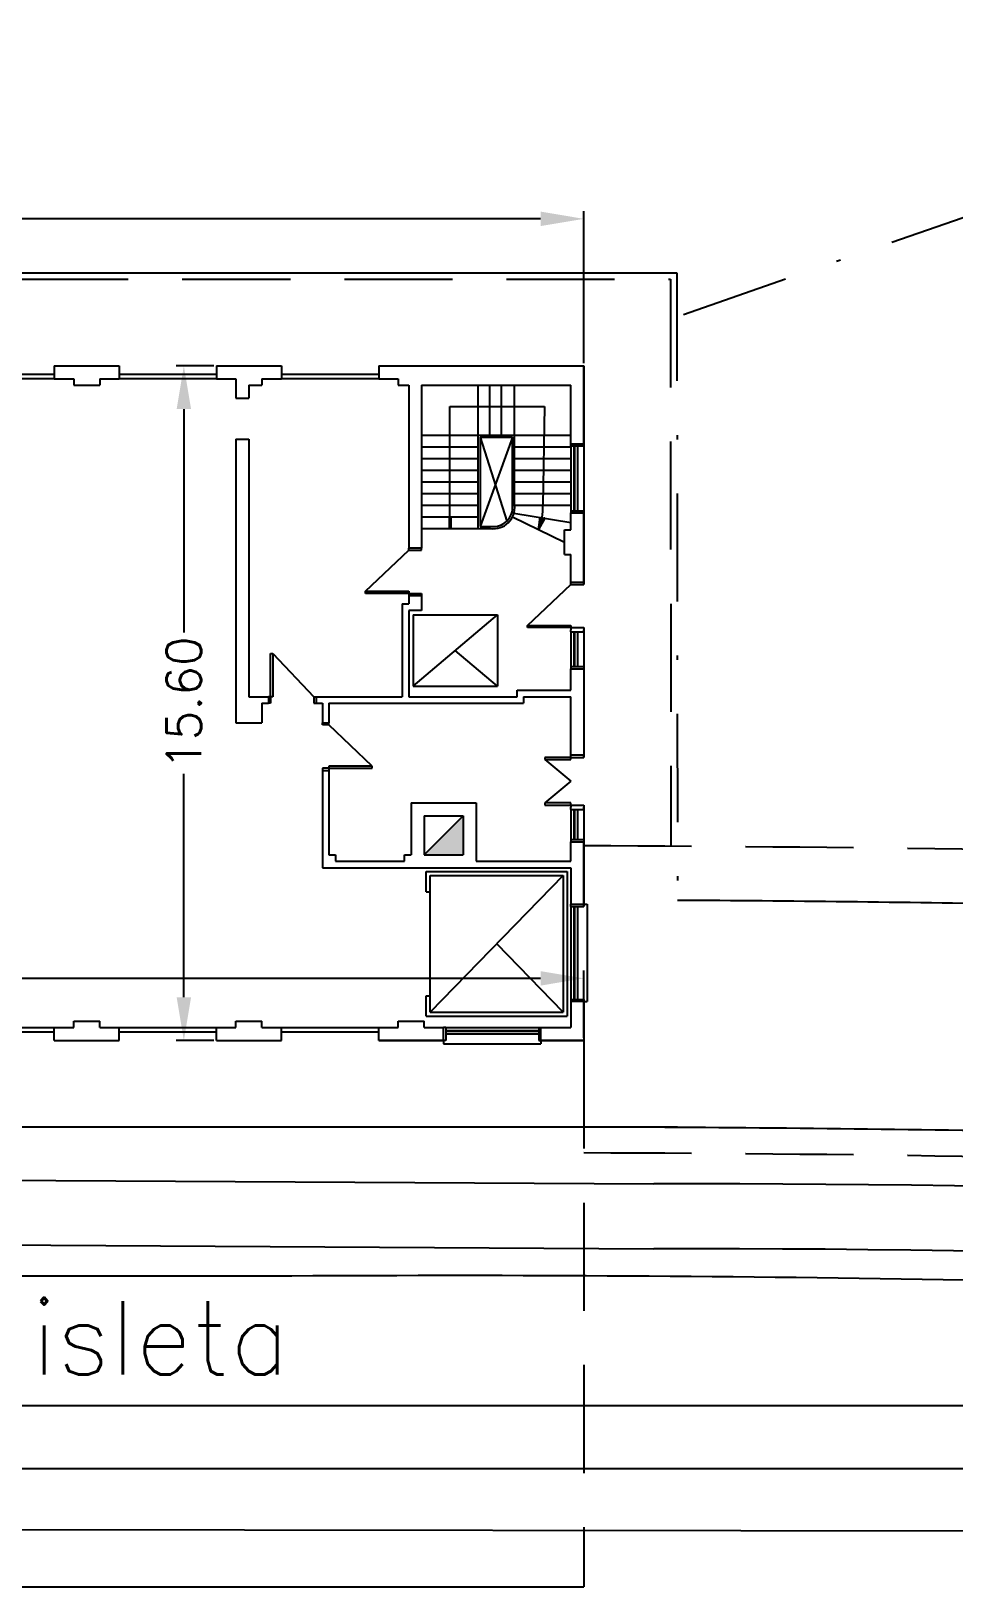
# Model space of a CAD drawing. Header units: metres. Extents: x -2640 to -492, y 2614 to 2999.
# Drawn here: x -2053.71 to -2032.36, y 2838.57 to 2874.54 of the extents above; entities that cross this region are included whole.
import ezdxf

# ---------------------------------------------------------------- set-up
doc = ezdxf.new("R2010")
doc.units = ezdxf.units.M
doc.header["$LTSCALE"] = 10
doc.header["$MEASUREMENT"] = 0
doc.linetypes.add('DASHDOT2', pattern=[0.5, 0.25, -0.125, 0, -0.125])
doc.linetypes.add('HIDDEN', pattern=[0.375, 0.25, -0.125])
doc.layers.get('0').update_dxf_attribs({"linetype": 'CONTINUOUS'})
doc.layers.get('DEFPOINTS').update_dxf_attribs({"linetype": 'CONTINUOUS'})
for name, color, linetype in [('CALLES', 2, 'CONTINUOUS'), ('CARPINTERIA', 2, 'CONTINUOUS'), ('COTAS', 2, 'CONTINUOUS'), ('EDIFICIOS', 4, 'CONTINUOUS'), ('LIMITE', 2, 'DASHDOT2'), ('LINEA_02', 2, 'CONTINUOUS'), ('PROYEC', 2, 'HIDDEN'), ('TEXT-03', 3, 'CONTINUOUS'), ('VIAS', 1, 'CONTINUOUS')]:
    doc.layers.add(name, color=color, linetype=linetype)
doc.styles.add('ROMANS', font='romans.shx')
doc.dimstyles.new('CHICAS', dxfattribs={"dimtxt": 0.8, "dimasz": 1, "dimexe": 0.18, "dimexo": 0.0625, "dimgap": 0.09, "dimtad": 0, "dimzin": 0, "dimdsep": 46, "dimtxsty": 'ROMANS', "dimcen": 0.09, "dimclrd": 1, "dimclre": 1, "dimclrt": 7, "dimadec": 0, "dimazin": 0, "dimtfac": 1, "dimtmove": 2, "dimatfit": 3, "dimfxl": 0, "dimtolj": 1, "dimtzin": 0, "dimarcsym": 0})

# ---------------------------------------------------------------- blocks, each defined once
blk = doc.blocks.new('*D475')
at = {"layer": 'COTAS', "color": 1, "lineweight": -2}
for p, q in [((-2049.484, 2866.8), (-2050.357, 2866.8)), ((-2050.177, 2865.8), (-2050.177, 2860.633)), ((-2050.177, 2852.2), (-2050.177, 2857.368)), ((-2049.484, 2851.2), (-2050.357, 2851.2))]:
    blk.add_line(p, q, dxfattribs=at)
at = {"layer": 'COTAS', "color": 1}
for points in [[(-2050.343, 2865.8), (-2050.01, 2865.8), (-2050.177, 2866.8)], [(-2050.343, 2852.2), (-2050.01, 2852.2), (-2050.177, 2851.2)]]:
    blk.add_solid(points, dxfattribs=at)
at = {"layer": 'DEFPOINTS', "color": 0}
for p in [(-2050.177, 2866.8), (-2049.422, 2866.8), (-2049.422, 2851.2)]:
    blk.add_point(p, dxfattribs=at)
at = {"layer": 'COTAS', "color": 7, "insert": (-2050.177, 2859), "char_height": 0.8, "attachment_point": 5, "rotation": 90, "style": 'ROMANS'}
blk.add_mtext('\\A1;15.60', dxfattribs=at)
blk = doc.blocks.new('*D481')
at = {"layer": 'COTAS', "color": 1, "lineweight": -2}
for p, q in [((-2085.963, 2851.263), (-2085.963, 2852.817)), ((-2084.963, 2852.637), (-2065.152, 2852.637)), ((-2041.923, 2852.637), (-2061.734, 2852.637)), ((-2040.923, 2851.263), (-2040.923, 2852.817))]:
    blk.add_line(p, q, dxfattribs=at)
at = {"layer": 'COTAS', "color": 1}
for points in [[(-2084.963, 2852.804), (-2084.963, 2852.47), (-2085.963, 2852.637)], [(-2041.923, 2852.804), (-2041.923, 2852.47), (-2040.923, 2852.637)]]:
    blk.add_solid(points, dxfattribs=at)
at = {"layer": 'DEFPOINTS', "color": 0}
for p in [(-2085.963, 2852.637), (-2085.963, 2851.2), (-2040.923, 2851.2)]:
    blk.add_point(p, dxfattribs=at)
at = {"layer": 'COTAS', "color": 7, "insert": (-2063.443, 2852.637), "char_height": 0.8, "attachment_point": 5, "style": 'ROMANS'}
blk.add_mtext('\\A1;45.04', dxfattribs=at)
blk = doc.blocks.new('*D482')
at = {"layer": 'COTAS', "color": 1, "lineweight": -2}
for p, q in [((-2085.963, 2866.863), (-2085.963, 2870.378)), ((-2084.963, 2870.198), (-2065.152, 2870.198)), ((-2041.923, 2870.198), (-2061.734, 2870.198)), ((-2040.923, 2866.863), (-2040.923, 2870.378))]:
    blk.add_line(p, q, dxfattribs=at)
at = {"layer": 'COTAS', "color": 1}
for points in [[(-2084.963, 2870.365), (-2084.963, 2870.031), (-2085.963, 2870.198)], [(-2041.923, 2870.365), (-2041.923, 2870.031), (-2040.923, 2870.198)]]:
    blk.add_solid(points, dxfattribs=at)
at = {"layer": 'DEFPOINTS', "color": 0}
for p in [(-2040.923, 2870.198), (-2085.963, 2866.8), (-2040.923, 2866.8)]:
    blk.add_point(p, dxfattribs=at)
at = {"layer": 'COTAS', "color": 7, "insert": (-2063.443, 2870.198), "char_height": 0.8, "attachment_point": 5, "style": 'ROMANS'}
blk.add_mtext('\\A1;45.04', dxfattribs=at)
blk = doc.blocks.new('*X1')
at = {"color": 0}
for p, q in [((43.925, 13.261), (43.973, 13.31)), ((43.927, 13.275), (43.977, 13.326)), ((43.929, 13.29), (43.981, 13.342)), ((43.93, 13.304), (43.984, 13.358)), ((43.962, 13.269), (43.93, 13.301)), ((43.965, 13.279), (43.931, 13.312)), ((43.932, 13.318), (43.987, 13.373)), ((43.968, 13.288), (43.933, 13.323)), ((43.934, 13.332), (43.99, 13.388)), ((43.97, 13.298), (43.934, 13.334)), ((43.936, 13.346), (43.98, 13.391)), ((43.973, 13.308), (43.936, 13.345)), ((43.975, 13.318), (43.937, 13.356)), ((43.938, 13.36), (43.969, 13.392)), ((43.978, 13.328), (43.938, 13.367)), ((43.939, 13.375), (43.959, 13.394)), ((43.98, 13.338), (43.94, 13.378)), ((43.941, 13.389), (43.948, 13.396)), ((43.982, 13.348), (43.941, 13.389)), ((43.984, 13.358), (43.947, 13.396)), ((43.959, 13.258), (44.016, 13.315)), ((43.986, 13.369), (43.962, 13.394)), ((43.964, 13.276), (44.031, 13.343)), ((43.969, 13.293), (44.047, 13.37)), ((43.973, 13.31), (44.044, 13.38)), ((43.998, 13.283), (43.973, 13.308)), ((44.003, 13.291), (43.975, 13.318)), ((43.989, 13.379), (43.976, 13.391)), ((43.977, 13.326), (44.033, 13.382)), ((44.007, 13.299), (43.978, 13.328)), ((44.011, 13.307), (43.98, 13.338)), ((43.981, 13.342), (44.023, 13.384)), ((44.016, 13.315), (43.982, 13.348)), ((43.984, 13.358), (44.012, 13.385)), ((44.02, 13.323), (43.984, 13.358)), ((44.025, 13.331), (43.986, 13.369)), ((43.987, 13.373), (44.001, 13.387)), ((44.029, 13.339), (43.989, 13.379)), ((43.99, 13.388), (43.991, 13.389)), ((44.033, 13.347), (43.991, 13.389)), ((44.038, 13.355), (44.006, 13.386)), ((44.042, 13.363), (44.021, 13.384)), ((44.047, 13.371), (44.036, 13.381)), ((44.051, 13.378), (44.05, 13.379)), ((43.907, 13.12), (43.909, 13.121)), ((43.91, 13.124), (43.908, 13.126)), ((43.909, 13.134), (43.918, 13.143)), ((43.913, 13.132), (43.909, 13.137)), ((43.909, 13.121), (43.91, 13.122)), ((43.91, 13.123), (43.91, 13.124)), ((43.911, 13.148), (43.926, 13.164)), ((43.917, 13.141), (43.911, 13.148)), ((43.921, 13.15), (43.912, 13.159)), ((43.913, 13.162), (43.934, 13.184)), ((43.924, 13.159), (43.913, 13.17)), ((43.915, 13.131), (43.913, 13.132)), ((43.914, 13.176), (43.941, 13.203)), ((43.928, 13.168), (43.915, 13.18)), ((43.916, 13.191), (43.948, 13.222)), ((43.931, 13.176), (43.916, 13.191)), ((43.919, 13.139), (43.917, 13.141)), ((43.918, 13.205), (43.954, 13.24)), ((43.935, 13.185), (43.918, 13.202)), ((43.918, 13.143), (43.925, 13.15)), ((43.938, 13.194), (43.919, 13.213)), ((43.92, 13.219), (43.959, 13.258)), ((43.941, 13.204), (43.92, 13.224)), ((43.921, 13.233), (43.964, 13.276)), ((43.923, 13.147), (43.921, 13.15)), ((43.944, 13.213), (43.922, 13.235)), ((43.923, 13.247), (43.969, 13.293)), ((43.948, 13.222), (43.923, 13.246)), ((43.928, 13.155), (43.924, 13.159)), ((43.951, 13.231), (43.925, 13.257)), ((43.954, 13.241), (43.926, 13.268)), ((43.926, 13.164), (43.94, 13.177)), ((43.957, 13.25), (43.927, 13.279)), ((43.932, 13.163), (43.928, 13.168)), ((43.959, 13.26), (43.929, 13.29)), ((43.937, 13.171), (43.931, 13.176)), ((43.934, 13.184), (43.955, 13.205)), ((43.941, 13.179), (43.935, 13.185)), ((43.945, 13.187), (43.938, 13.194)), ((43.941, 13.203), (43.97, 13.232)), ((43.95, 13.195), (43.941, 13.204)), ((43.954, 13.203), (43.944, 13.213)), ((43.948, 13.222), (43.986, 13.26)), ((43.959, 13.211), (43.948, 13.222)), ((43.963, 13.219), (43.951, 13.231)), ((43.954, 13.24), (44.001, 13.288)), ((43.967, 13.227), (43.954, 13.241)), ((43.972, 13.235), (43.957, 13.25)), ((43.976, 13.243), (43.959, 13.26)), ((43.981, 13.251), (43.962, 13.269)), ((43.985, 13.259), (43.965, 13.279)), ((43.989, 13.267), (43.968, 13.288)), ((43.994, 13.275), (43.97, 13.298))]:
    blk.add_line(p, q, dxfattribs=at)

msp = doc.modelspace()

# ---------------------------------------------------------------- linework, layer by layer
at = {"layer": 'CALLES'}
msp.add_line((-2083.813, 2868.95), (-2038.773, 2868.95), dxfattribs=at)
at = {"layer": 'CARPINTERIA'}
for p, q in [((-2053.175, 2866.5), (-2055.426, 2866.5)), ((-2049.422, 2866.5), (-2051.673, 2866.5)), ((-2045.669, 2866.5), (-2047.921, 2866.5)), ((-2041.224, 2864.949), (-2041.224, 2864.999)), ((-2041.224, 2864.949), (-2040.923, 2864.949)), ((-2041.224, 2864.949), (-2041.224, 2863.448)), ((-2041.155, 2864.949), (-2041.155, 2863.448)), ((-2041.137, 2864.949), (-2041.137, 2863.448)), ((-2041.073, 2864.949), (-2041.073, 2863.448)), ((-2040.923, 2864.949), (-2040.923, 2864.999)), ((-2041.224, 2863.448), (-2041.224, 2863.398)), ((-2041.224, 2863.448), (-2040.923, 2863.448)), ((-2040.923, 2863.448), (-2040.923, 2863.398)), ((-2044.976, 2862.537), (-2044.976, 2862.587)), ((-2044.976, 2862.537), (-2044.676, 2862.537)), ((-2044.676, 2862.537), (-2044.676, 2862.587)), ((-2045.977, 2861.536), (-2045.977, 2861.586)), ((-2045.977, 2861.586), (-2044.976, 2861.586)), ((-2044.976, 2861.536), (-2045.977, 2861.536)), ((-2044.976, 2861.586), (-2044.976, 2861.536)), ((-2044.976, 2861.536), (-2044.976, 2861.486)), ((-2044.976, 2861.536), (-2044.676, 2861.536)), ((-2044.676, 2861.536), (-2044.676, 2861.486)), ((-2041.224, 2861.747), (-2041.224, 2861.797)), ((-2041.224, 2861.747), (-2040.923, 2861.747)), ((-2040.923, 2861.747), (-2040.923, 2861.797)), ((-2042.224, 2860.746), (-2042.224, 2860.796)), ((-2042.224, 2860.796), (-2041.224, 2860.796)), ((-2041.224, 2860.746), (-2042.224, 2860.746)), ((-2041.224, 2860.796), (-2041.224, 2860.746)), ((-2041.224, 2860.746), (-2041.224, 2860.696)), ((-2041.224, 2860.746), (-2040.923, 2860.746)), ((-2041.224, 2860.646), (-2041.224, 2860.696)), ((-2041.224, 2860.646), (-2040.923, 2860.646)), ((-2041.224, 2860.646), (-2041.224, 2859.846)), ((-2041.155, 2860.646), (-2041.155, 2859.846)), ((-2041.137, 2860.646), (-2041.137, 2859.846)), ((-2041.073, 2860.646), (-2041.073, 2859.846)), ((-2040.923, 2860.746), (-2040.923, 2860.696)), ((-2040.923, 2860.646), (-2040.923, 2860.696)), ((-2048.171, 2860.148), (-2048.121, 2860.148)), ((-2048.171, 2859.147), (-2048.171, 2860.148)), ((-2048.121, 2860.148), (-2048.121, 2859.147)), ((-2041.224, 2859.846), (-2041.224, 2859.795)), ((-2041.224, 2859.846), (-2040.923, 2859.846)), ((-2040.923, 2859.846), (-2040.923, 2859.795)), ((-2048.171, 2859.147), (-2048.221, 2859.147)), ((-2048.121, 2859.147), (-2048.171, 2859.147)), ((-2048.171, 2859.147), (-2048.171, 2858.997)), ((-2047.17, 2859.147), (-2047.12, 2859.147)), ((-2047.17, 2859.147), (-2047.17, 2858.997)), ((-2048.171, 2858.997), (-2048.221, 2858.997)), ((-2047.17, 2858.997), (-2047.12, 2858.997)), ((-2046.97, 2858.497), (-2046.97, 2858.547)), ((-2046.82, 2858.497), (-2046.97, 2858.497)), ((-2046.82, 2858.497), (-2046.82, 2858.547)), ((-2041.824, 2857.746), (-2041.824, 2857.696)), ((-2041.224, 2857.746), (-2041.824, 2857.746)), ((-2041.824, 2857.696), (-2041.224, 2857.696)), ((-2041.224, 2857.746), (-2041.224, 2857.796)), ((-2041.224, 2857.696), (-2041.224, 2857.746)), ((-2041.224, 2857.746), (-2040.923, 2857.746)), ((-2040.923, 2857.746), (-2040.923, 2857.796)), ((-2046.82, 2857.496), (-2046.97, 2857.496)), ((-2046.97, 2857.496), (-2046.97, 2857.446)), ((-2046.82, 2857.546), (-2046.82, 2857.496)), ((-2045.819, 2857.546), (-2046.82, 2857.546)), ((-2046.82, 2857.496), (-2045.819, 2857.496)), ((-2046.82, 2857.496), (-2046.82, 2857.446)), ((-2045.819, 2857.496), (-2045.819, 2857.546)), ((-2041.224, 2856.695), (-2041.824, 2856.695)), ((-2041.824, 2856.695), (-2041.824, 2856.645)), ((-2041.824, 2856.645), (-2041.224, 2856.645)), ((-2041.224, 2856.645), (-2041.224, 2856.695)), ((-2041.224, 2856.645), (-2040.923, 2856.645)), ((-2041.224, 2856.645), (-2041.224, 2856.595)), ((-2041.224, 2856.545), (-2041.224, 2856.595)), ((-2041.224, 2856.545), (-2040.923, 2856.545)), ((-2041.224, 2856.545), (-2041.224, 2855.845)), ((-2041.155, 2856.545), (-2041.155, 2855.845)), ((-2041.137, 2856.545), (-2041.137, 2855.845)), ((-2041.073, 2856.545), (-2041.073, 2855.845)), ((-2040.923, 2856.645), (-2040.923, 2856.595)), ((-2040.923, 2856.545), (-2040.923, 2856.595)), ((-2041.224, 2855.845), (-2041.224, 2855.795)), ((-2041.224, 2855.845), (-2040.923, 2855.845)), ((-2040.923, 2855.845), (-2040.923, 2855.795)), ((-2041.224, 2854.301), (-2041.224, 2854.351)), ((-2040.923, 2854.301), (-2040.923, 2854.351)), ((-2041.224, 2854.301), (-2040.923, 2854.301)), ((-2041.224, 2854.301), (-2041.224, 2852.149)), ((-2041.155, 2854.301), (-2041.155, 2852.149)), ((-2041.137, 2854.301), (-2041.137, 2852.149)), ((-2041.073, 2854.301), (-2041.073, 2852.149)), ((-2041.224, 2852.149), (-2040.923, 2852.149)), ((-2041.224, 2852.149), (-2041.224, 2852.099)), ((-2040.923, 2852.149), (-2040.923, 2852.099)), ((-2055.426, 2851.501), (-2053.175, 2851.501)), ((-2051.673, 2851.501), (-2049.422, 2851.501)), ((-2047.921, 2851.501), (-2045.669, 2851.501)), ((-2044.118, 2851.501), (-2044.168, 2851.501)), ((-2044.118, 2851.501), (-2044.118, 2851.2)), ((-2044.118, 2851.501), (-2041.967, 2851.501)), ((-2041.967, 2851.501), (-2041.917, 2851.501)), ((-2041.967, 2851.501), (-2041.967, 2851.2)), ((-2044.118, 2851.2), (-2044.168, 2851.2)), ((-2044.118, 2851.432), (-2041.967, 2851.432)), ((-2044.118, 2851.415), (-2041.967, 2851.415)), ((-2044.118, 2851.351), (-2041.967, 2851.351)), ((-2041.967, 2851.2), (-2041.917, 2851.2))]:
    msp.add_line(p, q, dxfattribs=at)
at = {"layer": 'COTAS'}
msp.add_arc((-2043.895, 2170.735), 675.029, 87.72192, 90.362258, dxfattribs=at)
at = {"layer": 'EDIFICIOS'}
for p, q in [((-2053.175, 2866.8), (-2051.673, 2866.8)), ((-2053.175, 2866.8), (-2053.175, 2866.5)), ((-2053.175, 2866.8), (-2051.673, 2866.8)), ((-2051.673, 2866.8), (-2051.673, 2866.5)), ((-2049.422, 2866.8), (-2047.921, 2866.8)), ((-2049.422, 2866.8), (-2049.422, 2866.5)), ((-2049.422, 2866.8), (-2047.921, 2866.8)), ((-2047.921, 2866.8), (-2047.921, 2866.5)), ((-2045.669, 2866.8), (-2040.923, 2866.8)), ((-2045.669, 2866.8), (-2045.669, 2866.5)), ((-2040.923, 2866.8), (-2040.923, 2864.949)), ((-2040.923, 2864.999), (-2040.923, 2866.8)), ((-2053.175, 2866.5), (-2052.724, 2866.5)), ((-2052.724, 2866.5), (-2052.724, 2866.35)), ((-2052.724, 2866.35), (-2052.124, 2866.35)), ((-2052.124, 2866.5), (-2051.673, 2866.5)), ((-2052.124, 2866.5), (-2052.124, 2866.35)), ((-2049.422, 2866.5), (-2048.972, 2866.5)), ((-2048.972, 2866.5), (-2048.972, 2866.35)), ((-2048.972, 2866.35), (-2048.972, 2866.05)), ((-2048.671, 2866.35), (-2048.671, 2866.05)), ((-2048.671, 2866.35), (-2048.371, 2866.35)), ((-2048.371, 2866.5), (-2047.921, 2866.5)), ((-2048.371, 2866.5), (-2048.371, 2866.35)), ((-2045.669, 2866.5), (-2045.219, 2866.5)), ((-2045.219, 2866.5), (-2045.219, 2866.35)), ((-2045.219, 2866.35), (-2044.976, 2866.35)), ((-2044.976, 2866.35), (-2044.976, 2862.587)), ((-2044.676, 2866.352), (-2044.676, 2862.587)), ((-2044.676, 2866.352), (-2041.224, 2866.352)), ((-2041.224, 2864.999), (-2041.224, 2866.352)), ((-2048.972, 2866.05), (-2048.671, 2866.05)), ((-2048.972, 2865.101), (-2048.972, 2858.547)), ((-2048.972, 2865.101), (-2048.671, 2865.101)), ((-2048.671, 2865.101), (-2048.671, 2859.147)), ((-2041.224, 2864.999), (-2040.923, 2864.999)), ((-2041.224, 2863.008), (-2041.224, 2863.398)), ((-2041.224, 2863.398), (-2040.923, 2863.398)), ((-2040.923, 2863.448), (-2040.923, 2861.747)), ((-2040.923, 2861.797), (-2040.923, 2863.398)), ((-2041.374, 2863.008), (-2041.224, 2863.008)), ((-2041.374, 2862.437), (-2041.374, 2863.008)), ((-2044.676, 2862.587), (-2044.976, 2862.587)), ((-2041.374, 2862.437), (-2041.224, 2862.437)), ((-2041.224, 2861.797), (-2041.224, 2862.437)), ((-2041.224, 2861.797), (-2040.923, 2861.797)), ((-2045.126, 2861.297), (-2044.976, 2861.297)), ((-2045.126, 2861.297), (-2045.126, 2859.147)), ((-2044.976, 2861.486), (-2044.976, 2861.297)), ((-2044.976, 2861.486), (-2044.676, 2861.486)), ((-2044.676, 2861.486), (-2044.676, 2861.146)), ((-2044.676, 2861.146), (-2044.976, 2861.146)), ((-2044.976, 2861.146), (-2044.976, 2859.147)), ((-2040.923, 2860.746), (-2040.923, 2860.646)), ((-2041.224, 2859.297), (-2041.224, 2859.795)), ((-2041.224, 2859.795), (-2040.923, 2859.795)), ((-2040.923, 2859.846), (-2040.923, 2857.746)), ((-2048.671, 2859.147), (-2048.221, 2859.147)), ((-2048.221, 2859.147), (-2048.221, 2858.997)), ((-2047.12, 2859.147), (-2045.126, 2859.147)), ((-2047.12, 2859.147), (-2047.12, 2858.997)), ((-2044.976, 2859.147), (-2042.467, 2859.147)), ((-2042.467, 2859.147), (-2042.467, 2859.297)), ((-2042.467, 2859.297), (-2041.224, 2859.297)), ((-2042.317, 2859.147), (-2041.224, 2859.147)), ((-2042.317, 2859.147), (-2042.317, 2858.997)), ((-2041.224, 2857.796), (-2041.224, 2859.147)), ((-2048.371, 2858.997), (-2048.371, 2858.547)), ((-2048.371, 2858.997), (-2048.221, 2858.997)), ((-2047.12, 2858.997), (-2046.97, 2858.997)), ((-2046.97, 2858.997), (-2046.97, 2858.547)), ((-2046.82, 2858.997), (-2042.317, 2858.997)), ((-2046.82, 2858.997), (-2046.82, 2858.547)), ((-2048.972, 2858.547), (-2048.371, 2858.547)), ((-2046.97, 2858.547), (-2046.82, 2858.547)), ((-2040.923, 2857.796), (-2041.224, 2857.796)), ((-2046.97, 2857.446), (-2046.97, 2855.194)), ((-2046.97, 2857.446), (-2046.82, 2857.446)), ((-2046.82, 2857.446), (-2046.82, 2855.494)), ((-2044.919, 2856.695), (-2043.418, 2856.695)), ((-2044.919, 2856.695), (-2044.919, 2855.494)), ((-2043.418, 2856.695), (-2043.418, 2855.344)), ((-2040.923, 2856.645), (-2040.923, 2856.545)), ((-2044.618, 2856.395), (-2043.718, 2856.395)), ((-2044.618, 2856.395), (-2044.618, 2855.494)), ((-2043.718, 2856.395), (-2043.718, 2855.494)), ((-2041.224, 2855.795), (-2040.923, 2855.795)), ((-2041.224, 2855.344), (-2041.224, 2855.795)), ((-2040.923, 2855.845), (-2040.923, 2854.301)), ((-2040.923, 2854.351), (-2040.923, 2855.795)), ((-2046.82, 2855.494), (-2046.67, 2855.494)), ((-2046.67, 2855.494), (-2046.67, 2855.344)), ((-2045.069, 2855.344), (-2045.069, 2855.494)), ((-2045.069, 2855.494), (-2044.919, 2855.494)), ((-2044.618, 2855.494), (-2043.718, 2855.494)), ((-2046.97, 2855.194), (-2041.224, 2855.194)), ((-2046.67, 2855.344), (-2045.069, 2855.344)), ((-2043.418, 2855.344), (-2041.224, 2855.344)), ((-2041.224, 2855.194), (-2041.224, 2854.351)), ((-2041.224, 2854.351), (-2040.923, 2854.351)), ((-2041.224, 2852.099), (-2041.224, 2851.501)), ((-2040.923, 2852.099), (-2041.224, 2852.099)), ((-2040.923, 2852.149), (-2040.923, 2851.2)), ((-2053.175, 2851.501), (-2052.724, 2851.501)), ((-2053.175, 2851.2), (-2053.175, 2851.501)), ((-2052.724, 2851.651), (-2052.124, 2851.651)), ((-2052.724, 2851.501), (-2052.724, 2851.651)), ((-2052.124, 2851.501), (-2052.124, 2851.651)), ((-2052.124, 2851.501), (-2051.673, 2851.501)), ((-2051.673, 2851.2), (-2051.673, 2851.501)), ((-2049.422, 2851.501), (-2048.972, 2851.501)), ((-2049.422, 2851.2), (-2049.422, 2851.501)), ((-2048.972, 2851.651), (-2048.371, 2851.651)), ((-2048.972, 2851.501), (-2048.972, 2851.651)), ((-2048.371, 2851.501), (-2048.371, 2851.651)), ((-2048.371, 2851.501), (-2047.921, 2851.501)), ((-2047.921, 2851.2), (-2047.921, 2851.501)), ((-2045.669, 2851.501), (-2045.219, 2851.501)), ((-2045.669, 2851.2), (-2045.669, 2851.501)), ((-2045.219, 2851.651), (-2044.618, 2851.651)), ((-2045.219, 2851.501), (-2045.219, 2851.651)), ((-2044.618, 2851.501), (-2044.618, 2851.651)), ((-2044.618, 2851.501), (-2044.168, 2851.501)), ((-2044.168, 2851.2), (-2044.168, 2851.501)), ((-2041.917, 2851.501), (-2041.224, 2851.501)), ((-2041.917, 2851.2), (-2041.917, 2851.501)), ((-2053.175, 2851.2), (-2051.673, 2851.2)), ((-2049.422, 2851.2), (-2047.921, 2851.2)), ((-2044.118, 2851.2), (-2045.669, 2851.2)), ((-2045.669, 2851.2), (-2044.168, 2851.2)), ((-2040.923, 2851.2), (-2041.967, 2851.2)), ((-2041.917, 2851.2), (-2040.923, 2851.2))]:
    msp.add_line(p, q, dxfattribs=at)
at = {"layer": 'EDIFICIOS', "color": 2}
for p, q in [((-2038.757, 2849.2), (-2077.463, 2849.2)), ((-2048.163, 2845.75), (-2077.463, 2845.75)), ((-2017.063, 2842.75), (-2077.463, 2842.75)), ((-2077.463, 2838.567), (-2040.923, 2838.567))]:
    msp.add_line(p, q, dxfattribs=at)
for centre, end in [((-2043.204, 2126.342), 89.650128), ((-2043.204, 2121.092), 89.820539)]:
    msp.add_arc(centre, 728.112, 89.033584, end, dxfattribs=at)
at = {"layer": 'LIMITE'}
for p, q in [((-2038.621, 2867.989), (-2019.729, 2874.539)), ((-2038.773, 2868.95), (-2038.758, 2854.44))]:
    msp.add_line(p, q, dxfattribs=at)
at = {"layer": 'LINEA_02'}
for p, q in [((-2044.318, 2866.352), (-2044.318, 2866.352)), ((-2044.318, 2866.352), (-2044.318, 2866.352)), ((-2043.375, 2866.352), (-2043.375, 2863.038)), ((-2043.105, 2866.352), (-2043.105, 2865.199)), ((-2042.835, 2866.352), (-2042.835, 2865.199)), ((-2042.525, 2863.578), (-2042.525, 2866.352)), ((-2044.676, 2865.199), (-2041.224, 2865.199)), ((-2043.325, 2865.149), (-2042.575, 2865.149)), ((-2043.325, 2865.149), (-2043.325, 2863.088)), ((-2042.575, 2863.578), (-2042.575, 2865.149)), ((-2044.676, 2864.929), (-2043.375, 2864.929)), ((-2042.525, 2864.929), (-2041.224, 2864.929)), ((-2044.676, 2864.659), (-2043.375, 2864.659)), ((-2042.525, 2864.659), (-2041.224, 2864.659)), ((-2044.676, 2864.389), (-2043.375, 2864.389)), ((-2044.676, 2864.119), (-2043.375, 2864.119)), ((-2042.525, 2864.389), (-2041.224, 2864.389)), ((-2042.525, 2864.119), (-2041.224, 2864.119)), ((-2044.676, 2863.848), (-2043.375, 2863.848)), ((-2044.676, 2863.578), (-2043.375, 2863.578)), ((-2044.676, 2863.308), (-2043.375, 2863.308)), ((-2044.676, 2863.038), (-2043.375, 2863.038)), ((-2043.375, 2863.038), (-2043.082, 2863.038)), ((-2043.325, 2863.088), (-2043.082, 2863.088))]:
    msp.add_line(p, q, dxfattribs=at)
at = {"layer": 'LINEA_02', "color": 1}
for p, q in [((-2044.026, 2865.859), (-2041.838, 2865.859)), ((-2044.026, 2863.038), (-2044.026, 2865.859)), ((-2041.838, 2865.859), (-2041.874, 2863.578)), ((-2043.325, 2865.149), (-2042.707, 2863.209)), ((-2042.575, 2865.149), (-2043.325, 2863.088)), ((-2040.923, 2864.949), (-2040.923, 2863.448)), ((-2044.043, 2863.29), (-2044.043, 2863.057)), ((-2044.002, 2863.29), (-2044.002, 2863.057)), ((-2041.974, 2863.015), (-2041.938, 2863.295)), ((-2041.829, 2863.277), (-2041.974, 2863.015)), ((-2041.938, 2863.295), (-2041.829, 2863.277)), ((-2045.977, 2861.586), (-2044.976, 2862.537)), ((-2042.224, 2860.796), (-2041.224, 2861.747)), ((-2044.876, 2859.395), (-2042.925, 2861.046)), ((-2044.876, 2861.046), (-2044.876, 2859.395)), ((-2044.876, 2861.046), (-2042.925, 2861.046)), ((-2042.925, 2861.046), (-2042.925, 2859.395)), ((-2040.923, 2860.646), (-2040.923, 2859.846)), ((-2048.121, 2860.148), (-2047.17, 2859.147)), ((-2042.925, 2859.395), (-2043.9, 2860.221)), ((-2044.876, 2859.395), (-2042.925, 2859.395)), ((-2045.819, 2857.546), (-2046.82, 2858.497)), ((-2041.824, 2857.696), (-2041.224, 2857.196)), ((-2041.224, 2857.196), (-2041.824, 2856.695)), ((-2040.923, 2856.545), (-2040.923, 2855.845)), ((-2044.618, 2855.494), (-2043.718, 2856.395)), ((-2044.569, 2854.635), (-2044.569, 2855.106)), ((-2044.569, 2855.106), (-2041.31, 2855.106)), ((-2041.31, 2855.106), (-2041.31, 2851.765)), ((-2041.401, 2855.015), (-2044.478, 2851.856)), ((-2044.478, 2851.856), (-2044.478, 2855.015)), ((-2044.478, 2855.015), (-2041.401, 2855.015)), ((-2041.401, 2855.015), (-2041.401, 2851.856)), ((-2044.569, 2854.635), (-2044.478, 2854.635)), ((-2040.923, 2854.351), (-2040.848, 2854.351)), ((-2040.848, 2854.351), (-2040.848, 2852.099)), ((-2041.401, 2851.856), (-2042.94, 2853.435)), ((-2044.569, 2852.236), (-2044.478, 2852.236)), ((-2044.569, 2851.765), (-2044.569, 2852.236)), ((-2044.478, 2851.856), (-2041.401, 2851.856)), ((-2040.923, 2852.099), (-2040.848, 2852.099)), ((-2044.569, 2851.765), (-2041.31, 2851.765)), ((-2044.168, 2851.2), (-2044.168, 2851.125)), ((-2044.168, 2851.125), (-2041.917, 2851.125)), ((-2041.917, 2851.2), (-2041.917, 2851.125))]:
    msp.add_line(p, q, dxfattribs=at)
at = {"layer": 'LINEA_02'}
for radius in [0.494, 0.444]:
    msp.add_arc((-2043.016, 2863.527), radius, 262.3124, 5.9043, dxfattribs=at)
at = {"layer": 'LINEA_02', "color": 1}
msp.add_arc((-2043.059, 2863.497), 1.188, 336.0486, 3.9049, dxfattribs=at)
msp.add_solid([(-2044.618, 2855.494), (-2043.718, 2856.395), (-2043.718, 2855.494)], dxfattribs=at)
at = {"layer": 'PROYEC'}
for p, q in [((-2083.963, 2868.8), (-2038.923, 2868.8)), ((-2038.923, 2868.8), (-2038.909, 2855.7)), ((-2053.175, 2866.6), (-2055.426, 2866.6)), ((-2049.422, 2866.6), (-2051.673, 2866.6)), ((-2045.669, 2866.6), (-2047.921, 2866.6)), ((-2042.525, 2863.848), (-2041.224, 2863.848)), ((-2042.541, 2863.393), (-2041.224, 2863.178)), ((-2042.525, 2863.578), (-2041.224, 2863.578)), ((-2042.573, 2863.308), (-2041.374, 2862.723)), ((-2055.426, 2851.401), (-2053.175, 2851.401)), ((-2051.673, 2851.401), (-2049.422, 2851.401)), ((-2047.921, 2851.401), (-2045.669, 2851.401)), ((-2040.923, 2851.2), (-2040.923, 2838.567))]:
    msp.add_line(p, q, dxfattribs=at)
for centre in [(-2043.204, 2128.192), (-2043.204, 2121.092)]:
    msp.add_arc(centre, 727.512, 89.033584, 89.820539, dxfattribs=at)
at = {"layer": 'VIAS'}
for p, q in [((-2076.834, 2848.098), (-2039.303, 2847.887)), ((-2076.834, 2846.598), (-2039.311, 2846.387)), ((-2076.834, 2841.3), (-1975.979, 2841.306)), ((-2076.834, 2839.916), (-1975.989, 2839.806))]:
    msp.add_line(p, q, dxfattribs=at)
for radius in [450.49, 448.99]:
    msp.add_arc((-2038.95, 2397.397), radius, 81.96143, 90.04487, dxfattribs=at)

# ---------------------------------------------------------------- block references
at = {"layer": 'LINEA_02', "color": 1, "xscale": 1.000710600539605, "yscale": 1.000710600539605, "zscale": 1.000710600539605}
msp.add_blockref('*X1', (-2085.912, 2849.888), dxfattribs=at)

# ---------------------------------------------------------------- texts
at = {"layer": 'TEXT-03', "color": 2, "style": 'ROMANS'}
msp.add_text('andén isleta', height=1.7, dxfattribs=at).set_placement((-2061.717, 2843.477))

# ---------------------------------------------------------------- dimensions: what is measured, and where the dimension line sits
at = {"layer": 'COTAS'}
for p1, p2, distance, picture, middle in [((-2085.963, 2866.8), (-2040.923, 2866.8), 3.398, '*D482', (-2063.443, 2870.198)), ((-2049.422, 2851.2), (-2049.422, 2866.8), 0.755, '*D475', (-2050.177, 2859)), ((-2040.923, 2851.2), (-2085.963, 2851.2), -1.436, '*D481', (-2063.443, 2852.637))]:
    dim = msp.add_aligned_dim(p1=p1, p2=p2, distance=distance, dimstyle='CHICAS', dxfattribs=at)
    dim.commit()
    dim.dimension.update_dxf_attribs({"geometry": picture, "text_midpoint": middle})

doc.saveas('drawing.dxf')
